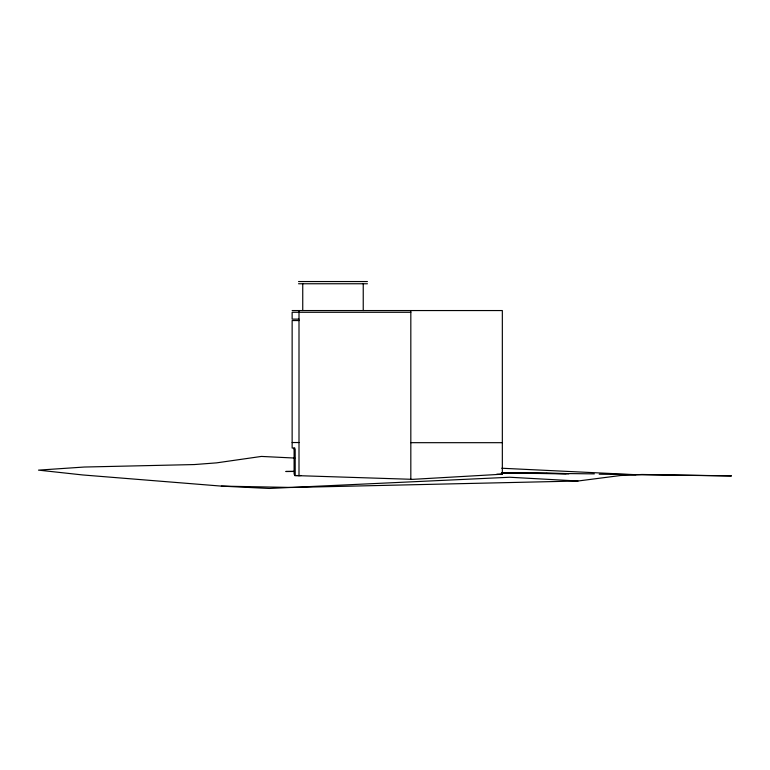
<?xml version="1.0" encoding="UTF-8"?>
<svg xmlns="http://www.w3.org/2000/svg" width="770" height="770" viewBox="0 0 770 770"><rect width="100%" height="100%" fill="white"/><g stroke="black" fill="none" stroke-linecap="round" stroke-linejoin="round"><path stroke-width="1.16" d="M294.833 458.063L261.434 456.427L216.562 462.866L194.281 464.56L84.248 467.034L38.5 470.133L82.611 474.946L221.346 486.111L292.196 487.468L577.991 481.009L620.302 475.542L641.949 474.474L731.5 475.908L599.214 474.204M292.138 310.551L502.338 310.551L502.338 474.204L412.768 479.344L294.814 475.552L294.785 449.093L294.13 449.093M501.925 473.232L521.637 473.04L501.337 473.175M294.169 471.423L285.824 471.481L294.063 471.442M496.775 474.224L502.338 474.204M298.548 281.541L367.425 281.541M298.548 283.755L367.425 283.755M410.824 312.283L292.138 312.283L292.138 319.127L299.001 319.127M299.001 320.551L292.138 320.551L292.138 448.053L294.814 448.053L294.814 475.552L301.108 475.552M292.138 442.529L299.001 442.529M410.824 442.683L502.338 442.683M501.52 472.79L594.344 473.877M530.463 473.309L566.056 473.752M502.03 472.915L518.605 473.155M635.924 474.705L501.78 468.237M221.346 486.111L269.279 488.459L509.779 477.246L577.991 481.009M294.101 474.233L294.101 448.053M410.824 310.551L410.824 479.344M363.238 283.755L363.238 310.551M302.745 283.755L302.745 310.551M299.001 310.551L299.001 475.802M546.854 473.281L501.963 473.252L569.078 473.637L546.854 473.281"/></g></svg>
